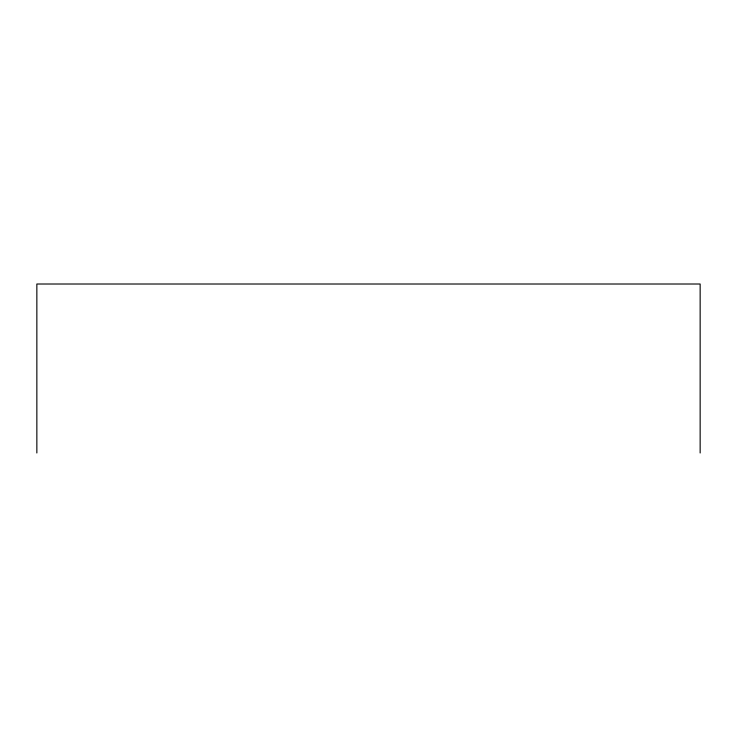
<?xml version="1.0" encoding="UTF-8"?>
<svg xmlns="http://www.w3.org/2000/svg" width="737" height="737" viewBox="0 0 737 737"><rect width="100%" height="100%" fill="white"/><g stroke="black" fill="none" stroke-linecap="round" stroke-linejoin="round"><path stroke-width="1.11" d="M700.15 452.988L700.15 284.012L36.85 284.012L36.85 452.988"/></g></svg>
